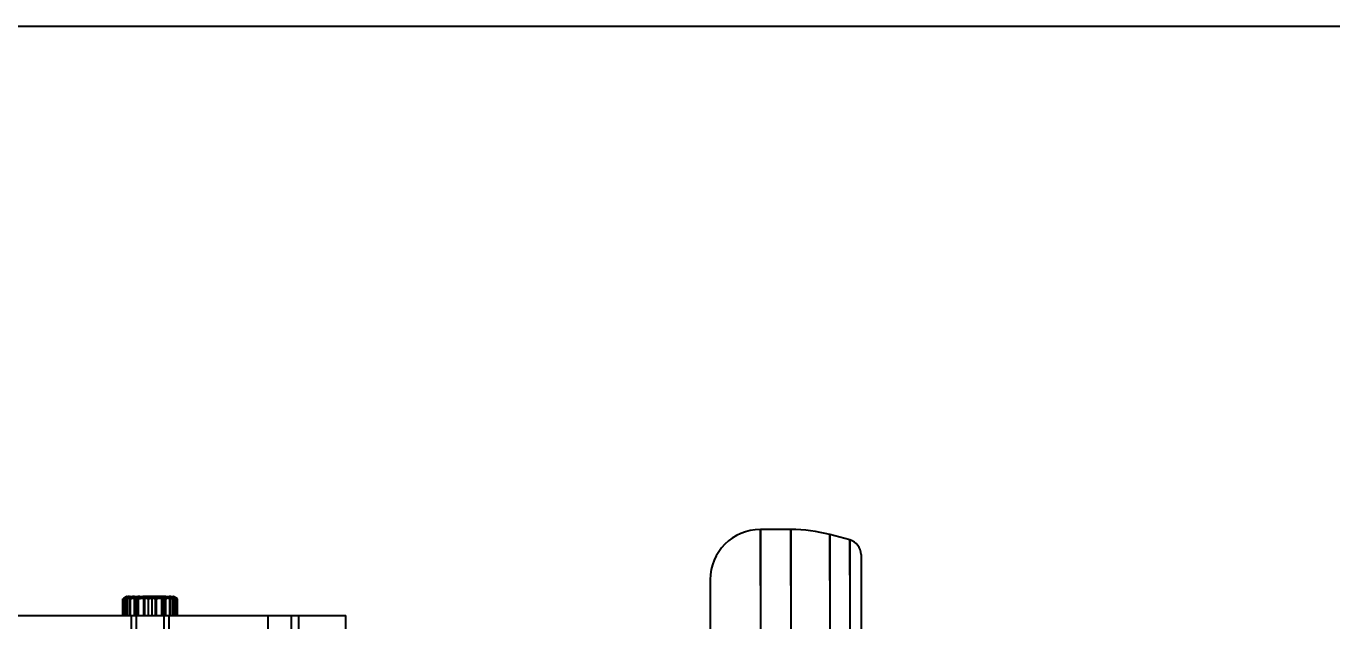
# Model space of a CAD drawing. Header units: metres. Extents: x 0 to 21025, y 0 to 14850.
# Drawn here: x 8826.1 to 9103, y 13290.3 to 13416.5 of the extents above; entities that cross this region are included whole.
import ezdxf

# ---------------------------------------------------------------- set-up
doc = ezdxf.new("R2010")
doc.units = ezdxf.units.M
doc.header["$LTSCALE"] = 25
doc.linetypes.add('HIDDEN2', pattern=[4.7625, 3.175, -1.5875])
for name, color, linetype in [('18_COTAS', 7, 'Continuous'), ('SL4', 4, 'Continuous'), ('ST1', 7, 'HIDDEN2')]:
    doc.layers.add(name, color=color, linetype=linetype)
doc.styles.add('ROMANS', font='ROMANS.SHX')
doc.dimstyles.new('25___1-25', dxfattribs={"dimscale": 25, "dimtxt": 2.5, "dimasz": 2, "dimexe": 1.5, "dimexo": 1, "dimgap": 0.5, "dimtad": 1, "dimzin": 12, "dimtxsty": 'ROMANS', "dimcen": 0, "dimclrd": 256, "dimclre": 256, "dimclrt": 3, "dimazin": 3, "dimtfac": 1, "dimtmove": 0, "dimatfit": 0, "dimfxl": 1, "dimlwd": -1, "dimlwe": -1, "dimarcsym": 0})

# ---------------------------------------------------------------- blocks, each defined once
blk = doc.blocks.new('*D14')
at = {"layer": '18_COTAS', "transparency": 16777216}
for p, q in [((8767.15, 13416.48), (9534.93, 13416.48)), ((9497.43, 11742.68), (9497.43, 13366.48)), ((8955.4, 11692.68), (9534.93, 11692.68))]:
    blk.add_line(p, q, dxfattribs=at)
for points in [[(9489.1, 13366.48), (9505.77, 13366.48), (9497.43, 13416.48)], [(9489.1, 11742.68), (9505.77, 11742.68), (9497.43, 11692.68)]]:
    blk.add_solid(points, dxfattribs=at)
at = {"layer": 'Defpoints', "color": 0, "transparency": 16777216}
for p in [(8742.15, 13416.48), (9497.43, 13416.48), (8930.4, 11692.68)]:
    blk.add_point(p, dxfattribs=at)
at = {"layer": '18_COTAS', "color": 3, "transparency": 16777216, "insert": (9447.73, 12554.58), "char_height": 62.5, "attachment_point": 5, "rotation": 90, "style": 'ROMANS'}
blk.add_mtext('1723,8', dxfattribs=at)

msp = doc.modelspace()

# ---------------------------------------------------------------- linework, layer by layer
at = {"layer": 'SL4'}
for p, q in [((8988.269, 13309.681), (8981.815, 13309.681)), ((8981.815, 13309.681), (8981.815, 13059.681)), ((8988.269, 13309.681), (8988.269, 13059.681)), ((9000.777, 13307.459), (8996.551, 13308.591)), ((8996.551, 13308.591), (8996.551, 13060.772)), ((9000.777, 13307.459), (9000.777, 13061.904)), ((9003.149, 13304.368), (9003.149, 13064.995)), ((8971.149, 13299.015), (8971.149, 13070.348)), ((8847.286, 13295.384), (8846.828, 13295.12)), ((8847.389, 13295.444), (8847.286, 13295.384)), ((8847.489, 13295.444), (8850.804, 13295.444)), ((8848.066, 13294.997), (8850.804, 13295.444)), ((8855.703, 13295.444), (8850.804, 13295.444)), ((8853.541, 13294.997), (8855.703, 13295.444)), ((8855.703, 13295.444), (8857.379, 13295.444)), ((8857.491, 13295.384), (8857.389, 13295.444)), ((8857.949, 13295.12), (8857.491, 13295.384)), ((8846.612, 13294.995), (8846.611, 13294.995)), ((8846.616, 13291.444), (8846.616, 13294.997)), ((8846.618, 13291.444), (8846.618, 13294.997)), ((8846.634, 13294.997), (8846.845, 13295.096)), ((8846.851, 13295.081), (8846.634, 13294.997)), ((8846.634, 13291.444), (8846.634, 13294.997)), ((8846.913, 13291.444), (8846.913, 13294.997)), ((8848.066, 13291.444), (8848.066, 13294.997)), ((8853.541, 13291.444), (8853.541, 13294.997)), ((8857.674, 13295.178), (8857.926, 13295.081)), ((8857.864, 13291.444), (8857.864, 13294.997)), ((8858.144, 13291.444), (8858.144, 13294.997)), ((8858.159, 13291.444), (8858.159, 13294.997)), ((8858.161, 13291.444), (8858.161, 13294.997)), ((8858.166, 13294.995), (8858.165, 13294.995)), ((8600.389, 13291.444), (8883.909, 13291.444)), ((8883.909, 13286.681), (8883.909, 13291.444)), ((8883.909, 13291.444), (8893.909, 13291.444)), ((8893.909, 13286.681), (8893.909, 13291.444))]:
    msp.add_line(p, q, dxfattribs=at)
for centre, radius, start, end in [((8981.815, 13299.015), 10.667, 90, 180), ((8988.269, 13277.681), 32, 75, 90), ((8999.949, 13304.368), 3.2, 359.99999, 75)]:
    msp.add_arc(centre, radius, start, end, dxfattribs=at)
for points, knots in [([(8846.913, 13294.997), (8846.952, 13295.053), (8847.14, 13295.316), (8847.335, 13295.387), (8847.489, 13295.444)], [0, 0, 0, 0, 0.2110008, 1, 1, 1, 1]), ([(8847.489, 13295.444), (8847.534, 13295.439), (8847.73, 13295.418), (8847.92, 13295.18), (8848.066, 13294.997)], [0, 0, 0, 0, 0.2318493, 1, 1, 1, 1]), ([(8850.804, 13295.444), (8850.868, 13295.443), (8851.793, 13295.437), (8852.699, 13295.209), (8853.541, 13294.997)], [0, 0, 0, 0, 0.0702006, 1, 1, 1, 1]), ([(8855.703, 13295.444), (8855.754, 13295.443), (8856.484, 13295.437), (8857.199, 13295.209), (8857.864, 13294.997)], [0, 0, 0, 0, 0.0702006, 1, 1, 1, 1]), ([(8857.864, 13294.997), (8857.718, 13295.18), (8857.528, 13295.418), (8857.333, 13295.439), (8857.288, 13295.444)], [0, 0, 0, 0, 0.7681507, 1, 1, 1, 1])]:
    msp.add_open_spline(points, degree=3, knots=knots, dxfattribs=at)
at = {"layer": 'ST1'}
for p, q in [((8981.815, 13304.985), (8981.815, 13309.681)), ((8988.269, 13304.985), (8988.269, 13309.681)), ((8996.551, 13303.936), (8996.551, 13308.591)), ((9000.777, 13302.846), (9000.777, 13307.459)), ((8981.815, 13059.681), (8981.815, 13304.985)), ((8988.269, 13059.681), (8988.269, 13304.985)), ((8996.551, 13060.772), (8996.551, 13303.936)), ((9000.777, 13061.904), (9000.777, 13302.846)), ((8847.489, 13295.444), (8847.389, 13295.444)), ((8849.112, 13294.997), (8847.873, 13295.444)), ((8849.326, 13294.997), (8847.973, 13295.444)), ((8849.668, 13294.997), (8848.143, 13295.444)), ((8851.049, 13294.997), (8848.952, 13295.444)), ((8851.236, 13294.997), (8849.074, 13295.444)), ((8849.91, 13294.997), (8852.788, 13295.444)), ((8852.778, 13294.997), (8850.186, 13295.444)), ((8854.867, 13294.997), (8851.989, 13295.444)), ((8851.999, 13294.997), (8854.591, 13295.444)), ((8853.729, 13294.997), (8855.825, 13295.444)), ((8856.711, 13294.997), (8853.974, 13295.444)), ((8855.11, 13294.997), (8856.634, 13295.444)), ((8855.451, 13294.997), (8856.805, 13295.444)), ((8855.666, 13294.997), (8856.905, 13295.444)), ((8846.828, 13295.12), (8846.612, 13294.995)), ((8846.619, 13291.444), (8846.619, 13294.997)), ((8846.636, 13291.444), (8846.636, 13294.997)), ((8846.855, 13291.444), (8846.855, 13294.997)), ((8847.205, 13291.444), (8847.205, 13294.997)), ((8847.595, 13291.444), (8847.595, 13294.997)), ((8848.195, 13291.444), (8848.195, 13294.997)), ((8849.088, 13291.444), (8849.088, 13294.997)), ((8849.112, 13291.444), (8849.112, 13294.997)), ((8849.326, 13291.444), (8849.326, 13294.997)), ((8849.339, 13291.444), (8849.339, 13294.997)), ((8849.397, 13291.444), (8849.397, 13294.997)), ((8849.607, 13291.444), (8849.607, 13294.997)), ((8849.668, 13291.444), (8849.668, 13294.997)), ((8849.681, 13291.444), (8849.681, 13294.997)), ((8849.91, 13291.444), (8849.91, 13294.997)), ((8849.936, 13291.444), (8849.936, 13294.997)), ((8851.049, 13291.444), (8851.049, 13294.997)), ((8851.236, 13291.444), (8851.236, 13294.997)), ((8851.999, 13291.444), (8851.999, 13294.997)), ((8852.778, 13291.444), (8852.778, 13294.997)), ((8853.729, 13291.444), (8853.729, 13294.997)), ((8854.841, 13291.444), (8854.841, 13294.997)), ((8854.867, 13291.444), (8854.867, 13294.997)), ((8855.096, 13291.444), (8855.096, 13294.997)), ((8855.11, 13291.444), (8855.11, 13294.997)), ((8855.17, 13291.444), (8855.17, 13294.997)), ((8855.38, 13291.444), (8855.38, 13294.997)), ((8855.438, 13291.444), (8855.438, 13294.997)), ((8855.451, 13291.444), (8855.451, 13294.997)), ((8855.666, 13291.444), (8855.666, 13294.997)), ((8855.689, 13291.444), (8855.689, 13294.997)), ((8856.582, 13291.444), (8856.582, 13294.997)), ((8856.711, 13291.444), (8856.711, 13294.997)), ((8857.183, 13291.444), (8857.183, 13294.997)), ((8857.572, 13291.444), (8857.572, 13294.997)), ((8857.922, 13291.444), (8857.922, 13294.997)), ((8858.165, 13294.995), (8857.949, 13295.12)), ((8858.159, 13294.997), (8858.059, 13295.03)), ((8858.141, 13291.444), (8858.141, 13294.997)), ((8858.158, 13291.444), (8858.158, 13294.997)), ((8848.389, 13291.444), (8848.389, 13286.681)), ((8849.389, 13291.444), (8849.389, 13266.998)), ((8855.389, 13266.998), (8855.389, 13291.444)), ((8856.389, 13286.681), (8856.389, 13291.444)), ((8877.389, 13286.681), (8877.389, 13291.444)), ((8882.389, 13286.681), (8882.389, 13291.444)), ((8883.909, 13286.681), (8883.909, 13291.444))]:
    msp.add_line(p, q, dxfattribs=at)
for points, knots in [([(8846.845, 13295.096), (8846.888, 13295.116), (8847.351, 13295.338), (8847.834, 13295.393), (8848.272, 13295.444)], [0, 0, 0, 0, 0.0909287, 1, 1, 1, 1]), ([(8848.952, 13295.444), (8848.902, 13295.443), (8848.194, 13295.437), (8847.5, 13295.209), (8846.855, 13294.997)], [0, 0, 0, 0, 0.0702006, 1, 1, 1, 1]), ([(8849.074, 13295.444), (8849.023, 13295.443), (8848.293, 13295.437), (8847.578, 13295.209), (8846.913, 13294.997)], [0, 0, 0, 0, 0.0702006, 1, 1, 1, 1]), ([(8847.873, 13295.444), (8847.843, 13295.444), (8847.609, 13295.442), (8847.379, 13295.317), (8847.178, 13295.207)], [0, 0, 0, 0, 0.1252402, 1, 1, 1, 1]), ([(8847.205, 13294.997), (8847.37, 13295.053), (8848.151, 13295.316), (8848.962, 13295.387), (8849.602, 13295.444)], [0, 0, 0, 0, 0.2110008, 1, 1, 1, 1]), ([(8850.186, 13295.444), (8850.125, 13295.443), (8849.25, 13295.437), (8848.392, 13295.209), (8847.595, 13294.997)], [0, 0, 0, 0, 0.07020058, 1, 1, 1, 1]), ([(8847.979, 13295.444), (8848.011, 13295.443), (8848.47, 13295.437), (8848.921, 13295.209), (8849.339, 13294.997)], [0, 0, 0, 0, 0.0702006, 1, 1, 1, 1]), ([(8848.15, 13295.444), (8848.186, 13295.443), (8848.703, 13295.437), (8849.21, 13295.209), (8849.681, 13294.997)], [0, 0, 0, 0, 0.0702006, 1, 1, 1, 1]), ([(8848.272, 13295.444), (8848.401, 13295.439), (8848.955, 13295.418), (8849.495, 13295.18), (8849.91, 13294.997)], [0, 0, 0, 0, 0.2318493, 1, 1, 1, 1]), ([(8851.989, 13295.444), (8851.921, 13295.443), (8850.949, 13295.437), (8849.997, 13295.209), (8849.112, 13294.997)], [0, 0, 0, 0, 0.0702006, 1, 1, 1, 1]), ([(8849.602, 13295.444), (8849.79, 13295.439), (8850.602, 13295.418), (8851.392, 13295.18), (8851.999, 13294.997)], [0, 0, 0, 0, 0.2318493, 1, 1, 1, 1]), ([(8849.607, 13294.997), (8849.806, 13295.053), (8850.745, 13295.316), (8851.723, 13295.387), (8852.494, 13295.444)], [0, 0, 0, 0, 0.21100076, 1, 1, 1, 1]), ([(8849.681, 13294.997), (8849.879, 13295.053), (8850.818, 13295.316), (8851.795, 13295.387), (8852.566, 13295.444)], [0, 0, 0, 0, 0.21100076, 1, 1, 1, 1]), ([(8850.962, 13295.444), (8851.179, 13295.439), (8852.115, 13295.418), (8853.028, 13295.18), (8853.729, 13294.997)], [0, 0, 0, 0, 0.2318493, 1, 1, 1, 1]), ([(8853.974, 13295.444), (8853.909, 13295.443), (8852.984, 13295.437), (8852.078, 13295.209), (8851.236, 13294.997)], [0, 0, 0, 0, 0.0702006, 1, 1, 1, 1]), ([(8855.096, 13294.997), (8854.365, 13295.18), (8853.414, 13295.418), (8852.438, 13295.439), (8852.211, 13295.444)], [0, 0, 0, 0, 0.76815073, 1, 1, 1, 1]), ([(8852.224, 13295.444), (8852.451, 13295.439), (8853.427, 13295.418), (8854.379, 13295.18), (8855.11, 13294.997)], [0, 0, 0, 0, 0.2318493, 1, 1, 1, 1]), ([(8855.17, 13294.997), (8854.439, 13295.18), (8853.487, 13295.418), (8852.51, 13295.439), (8852.284, 13295.444)], [0, 0, 0, 0, 0.7681507, 1, 1, 1, 1]), ([(8855.175, 13295.444), (8854.534, 13295.387), (8853.723, 13295.316), (8852.942, 13295.053), (8852.778, 13294.997)], [0, 0, 0, 0, 0.78899924, 1, 1, 1, 1]), ([(8852.788, 13295.444), (8852.856, 13295.443), (8853.828, 13295.437), (8854.78, 13295.209), (8855.666, 13294.997)], [0, 0, 0, 0, 0.0702006, 1, 1, 1, 1]), ([(8854.591, 13295.444), (8854.652, 13295.443), (8855.528, 13295.437), (8856.385, 13295.209), (8857.183, 13294.997)], [0, 0, 0, 0, 0.07020058, 1, 1, 1, 1]), ([(8856.505, 13295.444), (8856.067, 13295.387), (8855.513, 13295.316), (8854.979, 13295.053), (8854.867, 13294.997)], [0, 0, 0, 0, 0.7889992, 1, 1, 1, 1]), ([(8856.627, 13295.444), (8856.591, 13295.443), (8856.074, 13295.437), (8855.567, 13295.209), (8855.096, 13294.997)], [0, 0, 0, 0, 0.0702006, 1, 1, 1, 1]), ([(8857.572, 13294.997), (8856.964, 13295.18), (8856.174, 13295.418), (8855.363, 13295.439), (8855.175, 13295.444)], [0, 0, 0, 0, 0.7681507, 1, 1, 1, 1]), ([(8856.798, 13295.444), (8856.766, 13295.443), (8856.307, 13295.437), (8855.857, 13295.209), (8855.438, 13294.997)], [0, 0, 0, 0, 0.0702006, 1, 1, 1, 1]), ([(8855.825, 13295.444), (8855.875, 13295.443), (8856.583, 13295.437), (8857.277, 13295.209), (8857.922, 13294.997)], [0, 0, 0, 0, 0.0702006, 1, 1, 1, 1]), ([(8858.144, 13294.997), (8857.728, 13295.18), (8857.188, 13295.418), (8856.634, 13295.439), (8856.505, 13295.444)], [0, 0, 0, 0, 0.7681507, 1, 1, 1, 1]), ([(8856.805, 13295.444), (8856.837, 13295.443), (8857.258, 13295.438), (8857.67, 13295.228), (8858.051, 13295.035)], [0, 0, 0, 0, 0.0762592, 1, 1, 1, 1]), ([(8856.905, 13295.444), (8856.934, 13295.443), (8857.194, 13295.441), (8857.448, 13295.302), (8857.674, 13295.178)], [0, 0, 0, 0, 0.1130943, 1, 1, 1, 1])]:
    msp.add_open_spline(points, degree=3, knots=knots, dxfattribs=at)

# ---------------------------------------------------------------- dimensions: what is measured, and where the dimension line sits
at = {"layer": '18_COTAS'}
dim = msp.add_linear_dim(base=(9497.434, 13416.484), p1=(8930.399, 11692.681), p2=(8742.149, 13416.484), angle=90, dimstyle='25___1-25', dxfattribs=at)
dim.commit()
dim.dimension.update_dxf_attribs({"geometry": '*D14', "text_midpoint": (9447.731, 12554.582)})

doc.saveas('drawing.dxf')
